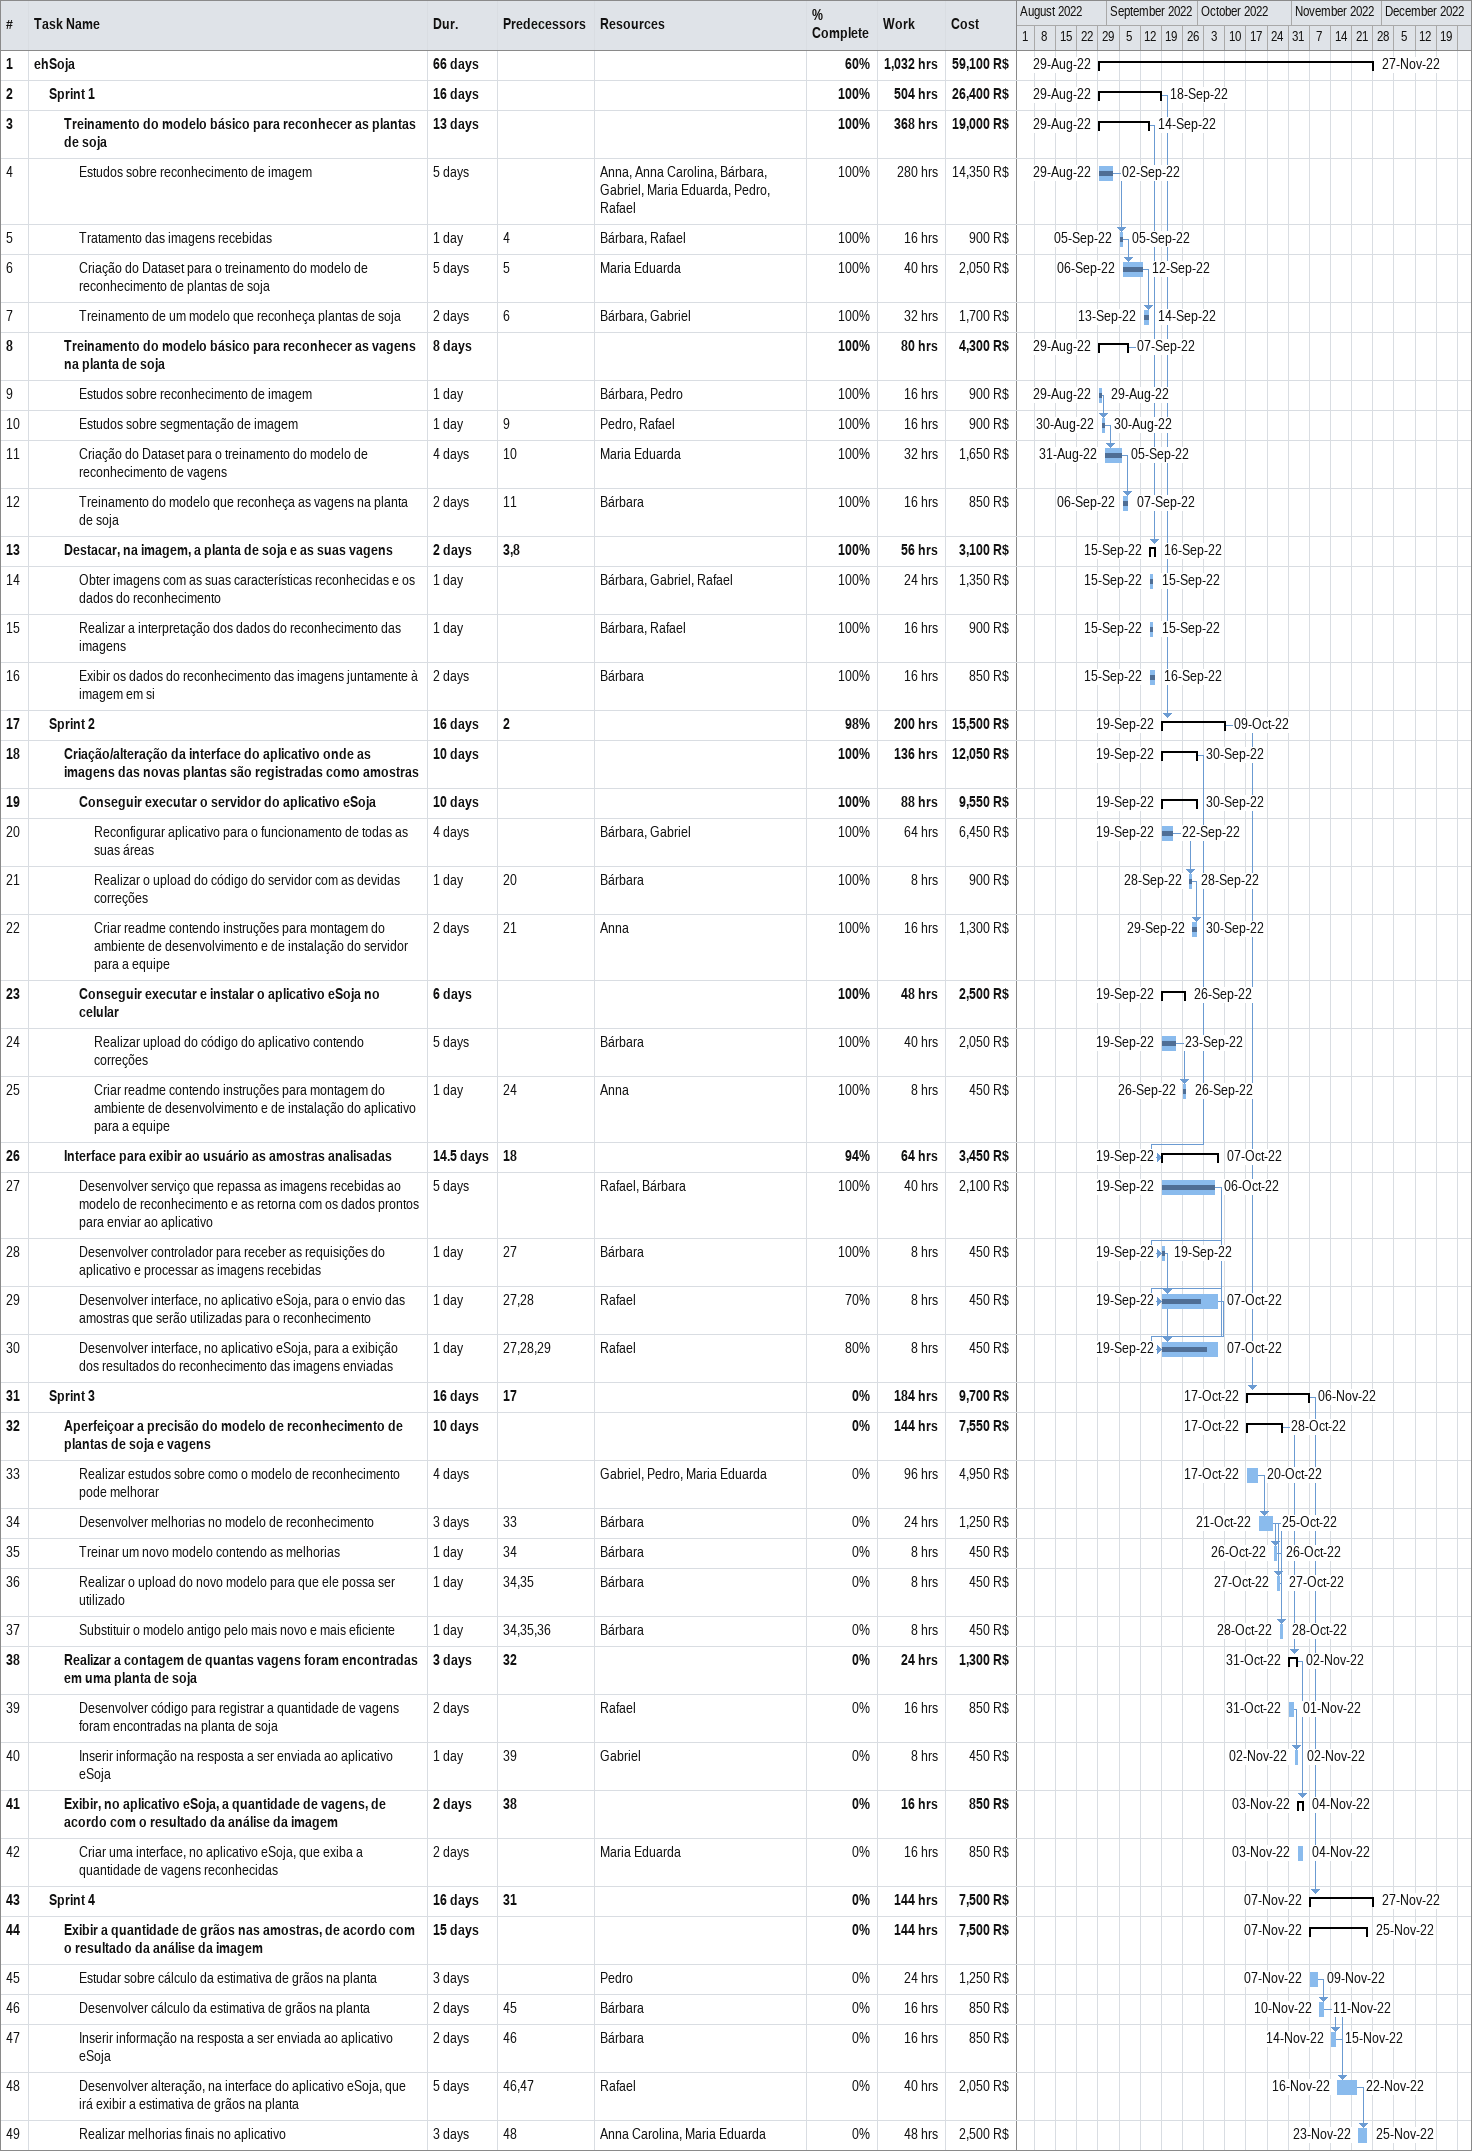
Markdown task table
| ID | Level | Task | Duration | Start | Finish | Predecessors | Resources | % complete | Work (h) | Cost (R$) |
|---|---|---|---|---|---|---|---|---|---|---|
| 1 | 1 | **ehSoja** | 66d | 2022-08-29 | 2022-11-27 |  |  | 60 | 1032 | 59100 |
| 2 | 2 | **Sprint 1** | 16d | 2022-08-29 | 2022-09-18 |  |  | 100 | 504 | 26400 |
| 3 | 3 | **Treinamento do modelo básico para reconhecer as plantas de soja** | 13d | 2022-08-29 | 2022-09-14 |  |  | 100 | 368 | 19000 |
| 4 | 4 | Estudos sobre reconhecimento de imagem | 5d | 2022-08-29 | 2022-09-02 |  | Anna, Anna Carolina, Bárbara, Gabriel, Maria Eduarda, Pedro, Rafael | 100 | 280 | 14350 |
| 5 | 4 | Tratamento das imagens recebidas | 1d | 2022-09-05 | 2022-09-05 | 4 | Bárbara, Rafael | 100 | 16 | 900 |
| 6 | 4 | Criação do Dataset para o treinamento do modelo de reconhecimento de plantas de soja | 5d | 2022-09-06 | 2022-09-12 | 5 | Maria Eduarda | 100 | 40 | 2050 |
| 7 | 4 | Treinamento de um modelo que reconheça plantas de soja | 2d | 2022-09-13 | 2022-09-14 | 6 | Bárbara, Gabriel | 100 | 32 | 1700 |
| 8 | 3 | **Treinamento do modelo básico para reconhecer as vagens na planta de soja** | 8d | 2022-08-29 | 2022-09-07 |  |  | 100 | 80 | 4300 |
| 9 | 4 | Estudos sobre reconhecimento de imagem | 1d | 2022-08-29 | 2022-08-29 |  | Bárbara, Pedro | 100 | 16 | 900 |
| 10 | 4 | Estudos sobre segmentação de imagem | 1d | 2022-08-30 | 2022-08-30 | 9 | Pedro, Rafael | 100 | 16 | 900 |
| 11 | 4 | Criação do Dataset para o treinamento do modelo de reconhecimento de vagens | 4d | 2022-08-31 | 2022-09-05 | 10 | Maria Eduarda | 100 | 32 | 1650 |
| 12 | 4 | Treinamento do modelo que reconheça as vagens na planta de soja | 2d | 2022-09-06 | 2022-09-07 | 11 | Bárbara | 100 | 16 | 850 |
| 13 | 3 | **Destacar, na imagem, a planta de soja e as suas vagens** | 2d | 2022-09-15 | 2022-09-16 | 3, 8 |  | 100 | 56 | 3100 |
| 14 | 4 | Obter imagens com as suas características reconhecidas e os dados do reconhecimento | 1d | 2022-09-15 | 2022-09-15 |  | Bárbara, Gabriel, Rafael | 100 | 24 | 1350 |
| 15 | 4 | Realizar a interpretação dos dados do reconhecimento das imagens | 1d | 2022-09-15 | 2022-09-15 |  | Bárbara, Rafael | 100 | 16 | 900 |
| 16 | 4 | Exibir os dados do reconhecimento das imagens juntamente à imagem em si | 2d | 2022-09-15 | 2022-09-16 |  | Bárbara | 100 | 16 | 850 |
| 17 | 2 | **Sprint 2** | 16d | 2022-09-19 | 2022-10-09 | 2 |  | 98 | 200 | 15500 |
| 18 | 3 | **Criação/alteração da interface do aplicativo onde as imagens das novas plantas são registradas como amostras** | 10d | 2022-09-19 | 2022-09-30 |  |  | 100 | 136 | 12050 |
| 19 | 4 | **Conseguir executar o servidor do aplicativo eSoja** | 10d | 2022-09-19 | 2022-09-30 |  |  | 100 | 88 | 9550 |
| 20 | 5 | Reconfigurar aplicativo para o funcionamento de todas as suas áreas | 4d | 2022-09-19 | 2022-09-22 |  | Bárbara, Gabriel | 100 | 64 | 6450 |
| 21 | 5 | Realizar o upload do código do servidor com as devidas correções | 1d | 2022-09-28 | 2022-09-28 | 20 | Bárbara | 100 | 8 | 900 |
| 22 | 5 | Criar readme contendo instruções para montagem do ambiente de desenvolvimento e de instalação do servidor para a equipe | 2d | 2022-09-29 | 2022-09-30 | 21 | Anna | 100 | 16 | 1300 |
| 23 | 4 | **Conseguir executar e instalar o aplicativo eSoja no celular** | 6d | 2022-09-19 | 2022-09-26 |  |  | 100 | 48 | 2500 |
| 24 | 5 | Realizar upload do código do aplicativo contendo correções | 5d | 2022-09-19 | 2022-09-23 |  | Bárbara | 100 | 40 | 2050 |
| 25 | 5 | Criar readme contendo instruções para montagem do ambiente de desenvolvimento e de instalação do aplicativo para a equipe | 1d | 2022-09-26 | 2022-09-26 | 24 | Anna | 100 | 8 | 450 |
| 26 | 3 | **Interface para exibir ao usuário as amostras analisadas** | 14.5d | 2022-09-19 | 2022-10-07 | 18 |  | 94 | 64 | 3450 |
| 27 | 4 | Desenvolver serviço que repassa as imagens recebidas ao modelo de reconhecimento e as retorna com os dados prontos para enviar ao aplicativo | 5d | 2022-09-19 | 2022-10-06 |  | Rafael, Bárbara | 100 | 40 | 2100 |
| 28 | 4 | Desenvolver controlador para receber as requisições do aplicativo e processar as imagens recebidas | 1d | 2022-09-19 | 2022-09-19 | 27 | Bárbara | 100 | 8 | 450 |
| 29 | 4 | Desenvolver interface, no aplicativo eSoja, para o envio das amostras que serão utilizadas para o reconhecimento | 1d | 2022-09-19 | 2022-10-07 | 27, 28 | Rafael | 70 | 8 | 450 |
| 30 | 4 | Desenvolver interface, no aplicativo eSoja, para a exibição dos resultados do reconhecimento das imagens enviadas | 1d | 2022-09-19 | 2022-10-07 | 27, 28, 29 | Rafael | 80 | 8 | 450 |
| 31 | 2 | **Sprint 3** | 16d | 2022-10-17 | 2022-11-06 | 17 |  | 0 | 184 | 9700 |
| 32 | 3 | **Aperfeiçoar a precisão do modelo de reconhecimento de plantas de soja e vagens** | 10d | 2022-10-17 | 2022-10-28 |  |  | 0 | 144 | 7550 |
| 33 | 4 | Realizar estudos sobre como o modelo de reconhecimento pode melhorar | 4d | 2022-10-17 | 2022-10-20 |  | Gabriel, Pedro, Maria Eduarda | 0 | 96 | 4950 |
| 34 | 4 | Desenvolver melhorias no modelo de reconhecimento | 3d | 2022-10-21 | 2022-10-25 | 33 | Bárbara | 0 | 24 | 1250 |
| 35 | 4 | Treinar um novo modelo contendo as melhorias | 1d | 2022-10-26 | 2022-10-26 | 34 | Bárbara | 0 | 8 | 450 |
| 36 | 4 | Realizar o upload do novo modelo para que ele possa ser utilizado | 1d | 2022-10-27 | 2022-10-27 | 34, 35 | Bárbara | 0 | 8 | 450 |
| 37 | 4 | Substituir o modelo antigo pelo mais novo e mais eficiente | 1d | 2022-10-28 | 2022-10-28 | 34, 35, 36 | Bárbara | 0 | 8 | 450 |
| 38 | 3 | **Realizar a contagem de quantas vagens foram encontradas em uma planta de soja** | 3d | 2022-10-31 | 2022-11-02 | 32 |  | 0 | 24 | 1300 |
| 39 | 4 | Desenvolver código para registrar a quantidade de vagens foram encontradas na planta de soja | 2d | 2022-10-31 | 2022-11-01 |  | Rafael | 0 | 16 | 850 |
| 40 | 4 | Inserir informação na resposta a ser enviada ao aplicativo eSoja | 1d | 2022-11-02 | 2022-11-02 | 39 | Gabriel | 0 | 8 | 450 |
| 41 | 3 | **Exibir, no aplicativo eSoja, a quantidade de vagens, de acordo com o resultado da análise da imagem** | 2d | 2022-11-03 | 2022-11-04 | 38 |  | 0 | 16 | 850 |
| 42 | 4 | Criar uma interface, no aplicativo eSoja, que exiba a quantidade de vagens reconhecidas | 2d | 2022-11-03 | 2022-11-04 |  | Maria Eduarda | 0 | 16 | 850 |
| 43 | 2 | **Sprint 4** | 16d | 2022-11-07 | 2022-11-27 | 31 |  | 0 | 144 | 7500 |
| 44 | 3 | **Exibir a quantidade de grãos nas amostras, de acordo com o resultado da análise da imagem** | 15d | 2022-11-07 | 2022-11-25 |  |  | 0 | 144 | 7500 |
| 45 | 4 | Estudar sobre cálculo da estimativa de grãos na planta | 3d | 2022-11-07 | 2022-11-09 |  | Pedro | 0 | 24 | 1250 |
| 46 | 4 | Desenvolver cálculo da estimativa de grãos na planta | 2d | 2022-11-10 | 2022-11-11 | 45 | Bárbara | 0 | 16 | 850 |
| 47 | 4 | Inserir informação na resposta a ser enviada ao aplicativo eSoja | 2d | 2022-11-14 | 2022-11-15 | 46 | Bárbara | 0 | 16 | 850 |
| 48 | 4 | Desenvolver alteração, na interface do aplicativo eSoja, que irá exibir a estimativa de grãos na planta | 5d | 2022-11-16 | 2022-11-22 | 46, 47 | Rafael | 0 | 40 | 2050 |
| 49 | 4 | Realizar melhorias finais no aplicativo | 3d | 2022-11-23 | 2022-11-25 | 48 | Anna Carolina, Maria Eduarda | 0 | 48 | 2500 |
